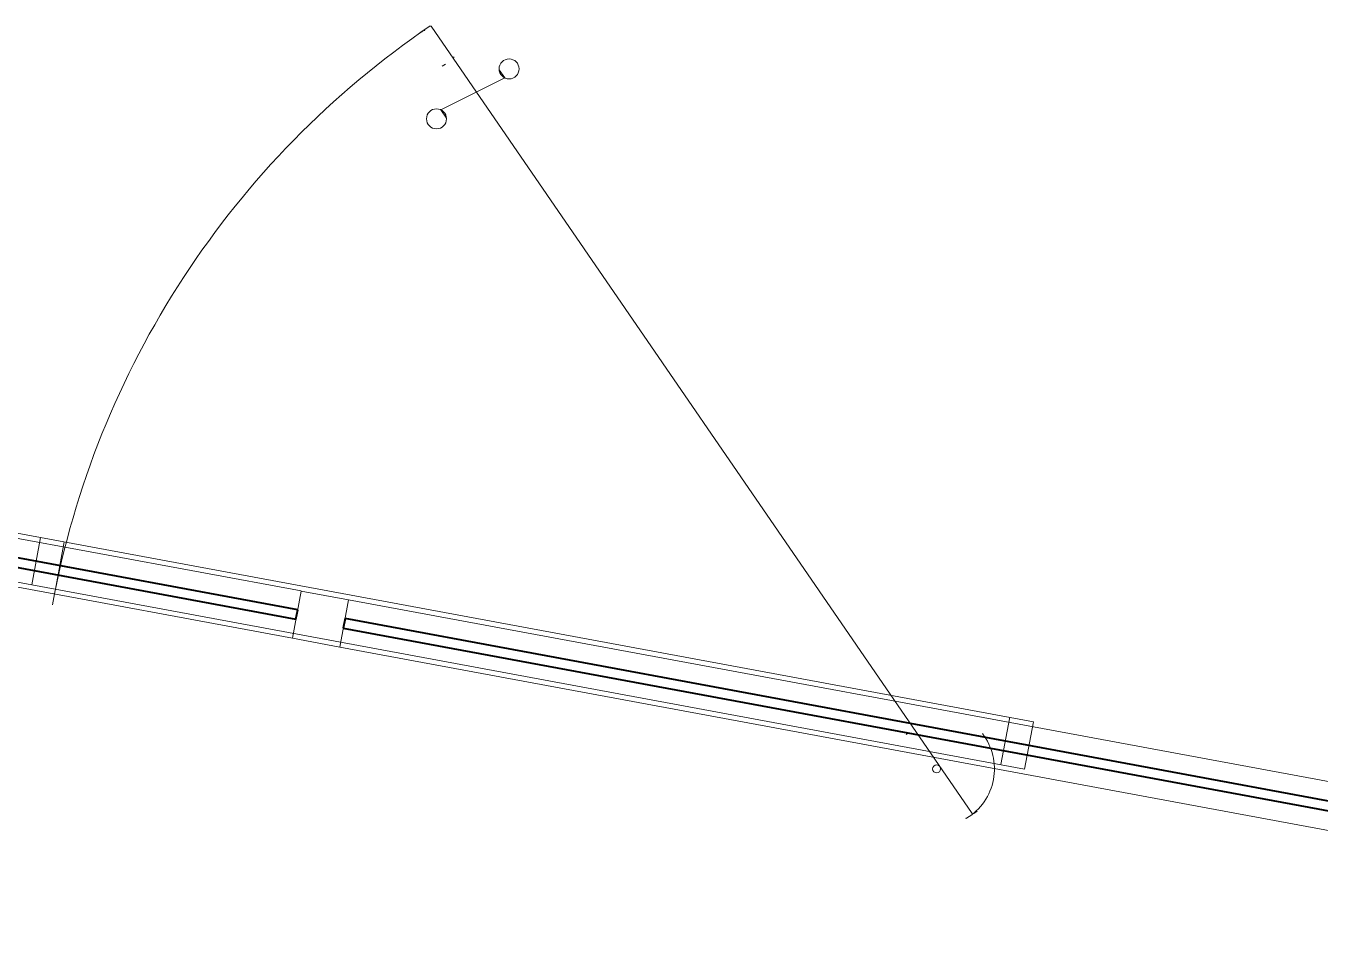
# Model space of a CAD drawing. Extents: x -14.2 to 52.3, y 3.7 to 90.9.
# Drawn here: x 23.003 to 24.349, y 27.926 to 28.867 of the extents above; entities that cross this region are included whole.
import ezdxf

# ---------------------------------------------------------------- set-up
doc = ezdxf.new("R2010")
doc.units = 0
for name, color, linetype, lineweight in [('limpo_PINI-PSG-PE-0102-LAZ-R00$0$A-GLAZ-CURT', 52, 'Continuous', 5), ('limpo_PINI-PSG-PE-0102-LAZ-R00$0$A-GLAZ-CWMG', 1, 'Continuous', 5), ('limpo_PINI-PSG-PE-0102-LAZ-R00$0$A-WALL', 1, 'Continuous', 5), ('limpo_PINI-PSG-PE-0102-LAZ-R00$0$LAYOUT_AMB_LAZ_dwg', 8, 'Continuous', 5)]:
    doc.layers.add(name, color=color, linetype=linetype, lineweight=lineweight)
doc.layers.add('limpo_PINI-PSG-PE-0102-LAZ-R00$0$XR_ARQT', color=7, linetype='Continuous')
doc.layers.add('XR_ARQT', color=7, linetype='Continuous')

# ---------------------------------------------------------------- blocks, each defined once
blk = doc.blocks.new('limpo_PINI-PSG-PE-0102-LAZ-R00$0$Parede básica _ DAA_VID - CINZA 2 - ___-2873735-5PPE_008_LAZER__P_A_0_09_')
at = {"layer": 'limpo_PINI-PSG-PE-0102-LAZ-R00$0$A-WALL'}
for p, q in [((14887.4, 4155.6), (13295.1, 4451.1)), ((13286, 4401.9), (14878.2, 4106.4))]:
    blk.add_line(p, q, dxfattribs=at)
blk = doc.blocks.new('limpo_PINI-PSG-PE-0102-LAZ-R00$0$Parede básica _ DAA_VID - CINZA 2 - ___-2873737-5PPE_008_LAZER__P_A_0_09_')
at = {"layer": 'limpo_PINI-PSG-PE-0102-LAZ-R00$0$A-WALL'}
for p, q in [((16528.8, 3850.9), (14936.5, 4146.4)), ((14927.4, 4097.3), (16519.7, 3801.8))]:
    blk.add_line(p, q, dxfattribs=at)
blk = doc.blocks.new('limpo_PINI-PSG-PE-0102-LAZ-R00$0$Montante retangular - 50 x 50-2873747-5PPE_008_LAZER__P_A_0_09_')
at = {"layer": 'limpo_PINI-PSG-PE-0102-LAZ-R00$0$A-GLAZ-CWMG', "lineweight": 15}
for p, q in [((-25, 25), (25, 25)), ((-25, -25), (-25, 25)), ((25, 25), (25, -25)), ((25, -25), (-25, -25))]:
    blk.add_line(p, q, dxfattribs=at)
blk = doc.blocks.new('limpo_PINI-PSG-PE-0102-LAZ-R00$0$LAYOUT_AMB_LAZ_dwg-2867451-5PPE_008_LAZER__P_A_0_09_')
at = {"color": 9, "lineweight": 5}
for p, q in [((31948.9, 23082.5), (31945.4, 23080.2)), ((31950.7, 23082.8), (31950.9, 23083.9)), ((31981.6, 23055.5), (31980.2, 23054.5)), ((31969, 23045.8), (31972.4, 23048.2)), ((31575.9, 22551.2), (31566.8, 22502.1)), ((32559.1, 22368.8), (32550, 22319.6)), ((32452.8, 22351.9), (32451.4, 22350.9)), ((32525.3, 22271.3), (32521.9, 22268.9))]:
    blk.add_line(p, q, dxfattribs=at)
at = {"color": 9, "lineweight": 5, "flags": 128}
for points in [[(31956.4, 23087.7), (31957.6, 23087.5), (32520.1, 22268.7), (32519.9, 22267.5), (32520.1, 22268.7)], [(31973.5, 22992), (31967.6, 23000.6), (32034.1, 23033.7), (32028.2, 23042.3)], [(30509.8, 22698.2), (30518.9, 22747.4), (31551.3, 22555.8), (31542.2, 22506.6), (31551.3, 22555.8), (31542.2, 22506.6), (30509.8, 22698.2), (30518.9, 22747.4)], [(32583.7, 22364.2), (31551.3, 22555.8), (31542.2, 22506.6), (32574.6, 22315), (32583.7, 22364.2), (32574.6, 22315)]]:
    blk.add_lwpolyline(points, dxfattribs=at)
blk.add_lwpolyline([(32513.2, 22263.9), (32514.4, 22263.7)], close=True, dxfattribs=at)
at = {"color": 9, "lineweight": 5}
for centre, radius in [((32038.6, 23043.1), 10.4), ((31963.1, 22991.2), 10.4), ((32483.1, 22315.1), 4.17)]:
    blk.add_circle(centre, radius, dxfattribs=at)
for radius, start, end in [(935.1, 124.2765, 169.4869), (60.1, 301.3071, 37.6667)]:
    blk.add_arc((32483.1, 22315.1), radius, start, end, dxfattribs=at)
blk = doc.blocks.new('limpo_PINI-PSG-PE-0102-LAZ-R00$0$A$C745163c0')
at = {"layer": 'limpo_PINI-PSG-PE-0102-LAZ-R00$0$A-WALL', "color": 170, "lineweight": 40}
for p, q in [((9203.7, 6650.9), (7611.4, 6946.4)), ((7609.6, 6936.6), (9201.9, 6641.1)), ((9201.9, 6641.1), (9203.7, 6650.9)), ((9252.9, 6641.8), (9251.1, 6631.9)), ((10845.2, 6346.3), (9252.9, 6641.8)), ((9251.1, 6631.9), (10843.3, 6336.4))]:
    blk.add_line(p, q, dxfattribs=at)
at = {"layer": 'limpo_PINI-PSG-PE-0102-LAZ-R00$0$A-GLAZ-CURT'}
for name in ['limpo_PINI-PSG-PE-0102-LAZ-R00$0$Parede básica _ DAA_VID - CINZA 2 - ___-2873735-5PPE_008_LAZER__P_A_0_09_', 'limpo_PINI-PSG-PE-0102-LAZ-R00$0$Parede básica _ DAA_VID - CINZA 2 - ___-2873737-5PPE_008_LAZER__P_A_0_09_']:
    blk.add_blockref(name, (-5680, 2515), dxfattribs=at)
at = {"layer": 'limpo_PINI-PSG-PE-0102-LAZ-R00$0$A-GLAZ-CWMG', "extrusion": (0, 0, -1), "rotation": 10.51338581821315}
blk.add_blockref('limpo_PINI-PSG-PE-0102-LAZ-R00$0$Montante retangular - 50 x 50-2873747-5PPE_008_LAZER__P_A_0_09_', (-9227.4, 6641.4), dxfattribs=at)
at = {"layer": 'limpo_PINI-PSG-PE-0102-LAZ-R00$0$LAYOUT_AMB_LAZ_dwg', "color": 9}
blk.add_blockref('limpo_PINI-PSG-PE-0102-LAZ-R00$0$LAYOUT_AMB_LAZ_dwg-2867451-5PPE_008_LAZER__P_A_0_09_', (-22615.1, -15829.6), dxfattribs=at)
blk = doc.blocks.new('limpo_PINI-PSG-PE-0102-LAZ-R00')
at = {"layer": 'limpo_PINI-PSG-PE-0102-LAZ-R00$0$XR_ARQT', "xscale": 0.001000000000038553, "yscale": 0.001000000000038553, "zscale": 0.001000000000038553}
blk.add_blockref('limpo_PINI-PSG-PE-0102-LAZ-R00$0$A$C745163c0', (14.124, 21.592), dxfattribs=at)

msp = doc.modelspace()

# ---------------------------------------------------------------- block references
at = {"layer": 'XR_ARQT'}
msp.add_blockref('limpo_PINI-PSG-PE-0102-LAZ-R00', (-0.0418, 0.017), dxfattribs=at)

doc.saveas('drawing.dxf')
